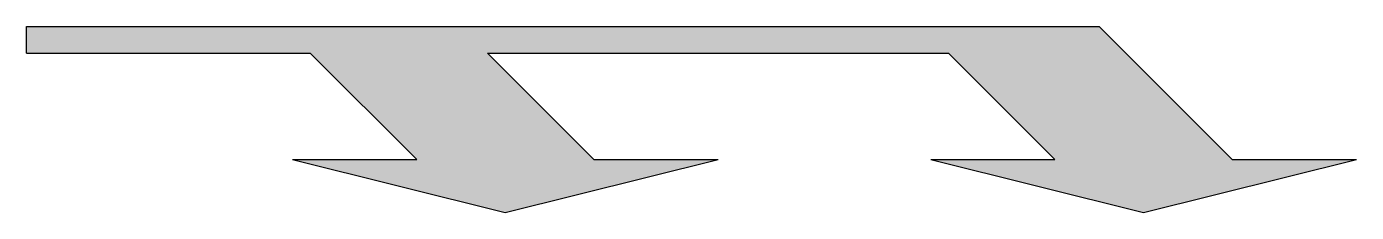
# Model space of a CAD drawing. Header units: metres. Extents: x 0 to 7.5, y -0.97 to 0.08.
import ezdxf

# ---------------------------------------------------------------- set-up
doc = ezdxf.new("R2010")
doc.units = ezdxf.units.M
doc.header["$LTSCALE"] = 0.2

msp = doc.modelspace()

# ---------------------------------------------------------------- hatches: boundary and pattern name
at = {"true_color": 0xfaf528}
msp.add_hatch(color=2, dxfattribs=at).paths.add_polyline_path([(5.8, -0.675), (5.1, -0.675), (6.3, -0.975), (7.5, -0.675), (6.8, -0.675), (6.05, 0.075), (0, 0.075), (0, -0.075), (1.6, -0.075), (2.2, -0.675), (1.5, -0.675), (2.7, -0.975), (3.9, -0.675), (3.2, -0.675), (2.6, -0.075), (5.2, -0.075)])

# ---------------------------------------------------------------- linework, layer by layer
at = {"color": 2, "true_color": 0xfaf528}
for p, q in [((0, 0.075), (6.05, 0.075)), ((0, -0.075), (0, 0.075)), ((0, -0.075), (1.6, -0.075)), ((2.6, -0.075), (5.2, -0.075)), ((1.5, -0.675), (2.2, -0.675)), ((3.2, -0.675), (3.9, -0.675)), ((5.1, -0.675), (5.8, -0.675)), ((6.8, -0.675), (7.5, -0.675))]:
    msp.add_line(p, q, dxfattribs=at)
at = {"color": 2, "true_color": 0xfaf528, "flags": 128}
for points in [[(6.05, 0.075), (6.8, -0.675)], [(1.6, -0.075), (2.2, -0.675)], [(2.6, -0.075), (3.2, -0.675)], [(5.2, -0.075), (5.8, -0.675)], [(1.5, -0.675), (2.7, -0.975), (3.9, -0.675)], [(5.1, -0.675), (6.3, -0.975), (7.5, -0.675)]]:
    msp.add_lwpolyline(points, dxfattribs=at)

doc.saveas('drawing.dxf')
